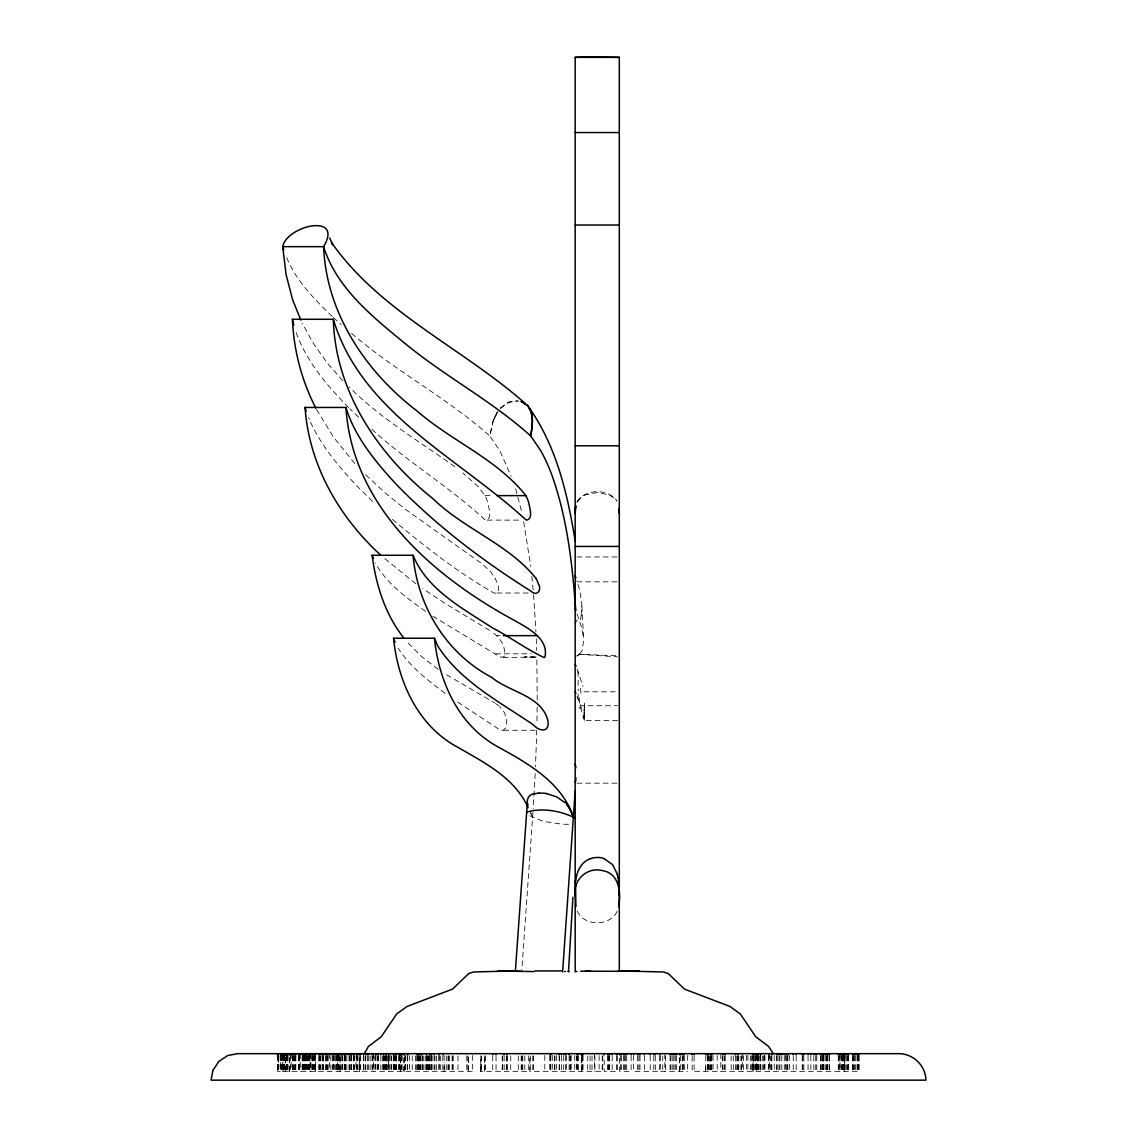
<?xml version="1.0" encoding="UTF-8"?>
<svg xmlns="http://www.w3.org/2000/svg" width="1137" height="1137" viewBox="0 0 1137 1137"><rect width="100%" height="100%" fill="white"/><g stroke="black" fill="none" stroke-linecap="round" stroke-linejoin="round"><path stroke-width="0.75" stroke-dasharray="5 3.75" d="M472.21 1071.324L277.499 1071.324L277.499 1066.918M278.366 1062.498L278.366 1055.434M280.299 1055.434L280.299 1071.324M283.014 1071.324L283.014 1062.498M283.866 1055.434L283.866 1071.324M286.822 1058.462L286.822 1055.264M312.874 1055.434L312.874 1071.324M336.694 1055.434L336.694 1071.324M340.077 1071.324L340.077 1055.434M359.662 1062.498L359.662 1071.324L359.662 1055.434M375.224 1055.434L375.224 1071.324M385.955 1055.434L385.955 1071.324M388.641 1062.498L388.641 1055.434M394.766 1055.434L394.766 1071.324M399.101 1055.434L399.101 1071.324M427.327 1055.434L427.327 1071.324M439.635 1055.434L439.635 1071.324M444.112 1071.324L444.112 1062.498M468.529 1062.498L468.529 1055.434L468.529 1071.324M484.533 1071.324L484.533 1058.092M683.309 1055.434L683.309 1071.324M709.914 1056.614L709.914 1071.324M753.007 1066.918L753.007 1071.324L753.135 1055.889M756.56 1065.44L756.56 1071.324L756.659 1055.889M760.113 1055.434L760.113 1071.324L760.127 1055.889M768.669 1055.434L768.669 1071.324M578.179 694.138L578.15 699.241M705.665 1071.324L705.679 1066.918M390.915 1055.434L390.929 1071.324M537.147 707.058L536.92 722.961M537.218 700.008L536.849 658.764M584.418 703.064L584.12 719.735L584.361 704.499M536.749 730.053L535.513 766.807M535.186 773.53L533.154 808.947M532.912 812.443L521.755 971.197M581.192 615.216L581.831 604.188L579.998 591.666A184.222 137.932 -10.7 0 0 578.975 587.673L576.871 580.737M497.437 412.191L493.145 421.23L489.805 435.968L499.825 450.707L511.167 476.304M493.145 421.23L496.841 413.143M493.87 419.112L498.034 411.182M577.056 501.914C584.915 488.583 607.84 488.427 616.751 500.678M577.738 500.976L577.056 502.284L579.572 498.646L577.738 500.976L581.05 497.423L585.654 494.723L597.252 492.534L609.219 494.893L613.767 497.693L616.751 501.09M617.164 911.291C610.072 926.641 584.418 926.641 577.34 911.291M497.239 411.964L493.032 421.088L489.805 435.968C446.571 397.424 394.226 370.506 350.452 332.445M500.223 408.567L508.964 402.299L518.856 401.034M500.379 407.885L508.225 402.185L517.392 400.551M579.586 653.96L581.149 652.055A27.189 18.689 31.3 0 0 581.988 650.478L583.693 640.657L581.746 602.766M432.799 616.169L500.223 657.072L504.089 656.902C506.86 647.01 499.171 636.422 491.056 631.291M576.53 656.092L579.216 654.287L617.562 655.807M392.407 519.367C424.414 546.172 457.586 572.323 493.899 592.974C499.726 594.949 499.029 586.934 497.409 583.665A38.573 14.468 -90 0 0 495.092 578.392M457.714 702.14L499.072 729.329L502.796 730.551L506.079 727.765L506.818 720.574L504.544 712.743L499.712 706.532M371.827 429.232C407.344 461.878 449.357 486.764 484.66 519.538A31.31 11.74 -90 0 0 485.94 520.078C492.42 518.557 488.739 508.338 488.071 503.634A33.03 12.379 -90 0 0 484.945 495.618L477.966 486.409L462.887 472.949M503.179 657.527L536.01 657.072M565.643 971.78L564.179 971.808M484.945 495.618L491.752 495.618M487.261 520.106L521.343 520.106M576.956 556.959L617.547 556.959M576.956 581.831L617.547 581.831M496.94 593.017L529.33 593.017M496.613 635.654L500.024 635.654M495.633 653.803L531.434 653.803M583.977 691.822L617.547 691.822M576.999 696.313L580.595 705.736L617.547 705.736M617.547 720.46L584.162 720.517L584.134 709.346L584.134 719.892M503.876 730.267L536.252 730.267M576.956 783.166L617.547 783.166M574.597 1071.324L550.507 1071.324L550.507 1055.889M660.711 1071.324L687.587 1071.324M536.152 657.015L524.541 656.902L535.939 657.271M564.151 971.268L565.757 971.325M579.216 654.287L617.562 656.873M529.856 815.769L543.003 821.298L561.365 824.112A18.519 3.169 4 0 0 570.433 824.226M446.585 674.767L492.932 701.856M489.649 630.41L444.851 603.306L422.694 588.582M493.458 702.197L494.496 702.879M425.579 611.322C406.549 598.019 386.893 583.679 375.253 563.071M495.547 703.59L498.674 705.75M438.2 669.309L421.628 656.589L407.501 642.433M415.957 583.849L383.013 557.144M454.8 466.696C418.885 441.071 380.412 418.388 349.116 386.907M445.192 693.357C427.853 680.324 409.86 666.751 398.149 648.118M333.425 317.635L341.299 324.514M358.61 417.208L349.855 408.752M372.566 501.417L359.463 488.512A1200.601 450.167 -90 0 1 349.727 478.194C334.122 460.883 319.454 442.194 309.918 420.775M332.231 316.456C313.641 298.562 294.568 279.219 285.515 254.546M365.645 474.825L385.457 493.103L405.497 509.39L481.434 563.327L490.53 571.584L495.107 578.349M348.761 407.671C327.2 385.841 306.606 361.566 296.046 332.331M354.801 463.498L333.681 437.418L316.555 409.519M342.834 380.824L327.598 363.428L313.883 344.284L302.115 323.206M530.368 812.443L532.585 817.176L530.993 813.211M308.61 417.677L309.264 419.24M577.056 669.039L583.011 686.464M577.013 613.866L581.618 627.425L583.551 637.615M580.595 705.736L581.419 708.507M515.615 488.839L521.585 511.394M523.66 521.826L530.752 566.354M531.832 576.303L533.466 593.002M533.594 594.694L535.939 631.902M536.266 638.667L536.636 650.407M578.051 671.569L578.179 690.727M315.432 1066.918L315.432 1071.324L315.546 1055.889M859.217 1055.889L859.217 1071.324L692.149 1071.324L692.149 1055.889M858.492 1055.889L858.492 1071.324M858.193 1055.889L858.193 1071.324M858.108 1055.889L858.108 1071.324M857.611 1055.889L857.611 1071.324M857.042 1055.889L857.099 1071.324M855.337 1055.889L855.337 1071.324M854.47 1055.889L854.47 1071.324M853.532 1055.889L853.532 1071.324M852.935 1055.889L852.935 1071.324M852.622 1055.889L852.437 1071.324M848.643 1055.434L848.643 1071.324M848.188 1055.889L848.188 1071.324M847.818 1055.889L847.719 1071.324M846.88 1055.889L846.88 1071.324M845.814 1055.889L845.814 1071.324M844.777 1053.672L844.649 1071.324L844.592 1055.889M844.336 1055.889L844.336 1071.324M844.024 1055.889L844.024 1071.324M843.867 1055.889L843.867 1071.324M843.597 1055.889L843.597 1071.324M842.986 1055.889L842.986 1071.324M842.56 1055.889L842.56 1071.324M842.261 1055.889L842.46 1071.324M841.977 1055.889L841.977 1071.324M841.209 1055.889L841.209 1071.324M839.959 1053.672L839.959 1071.324M839.859 1055.889L839.859 1071.324M838.864 1055.889L838.864 1071.324M838.282 1055.889L838.282 1071.324M829.527 1055.889L829.527 1071.324M829.072 1055.889L829.072 1071.324M827.537 1055.889L827.537 1071.324M827.196 1055.889L827.153 1071.324M827.025 1055.889L827.025 1071.324M826.826 1055.889L826.826 1071.324M825.277 1055.889L825.277 1071.324M823.899 1055.889L823.899 1071.324M823.586 1055.889L823.586 1071.324M823.103 1055.889L823.103 1071.324M822.961 1055.889L822.961 1071.324M822.506 1055.889L822.506 1071.324M822.065 1055.889L822.065 1071.324M821.056 1055.889L821.056 1071.324M820.388 1055.889L820.388 1071.324M816.778 1055.889L816.778 1071.324M815.741 1055.889L815.741 1071.324M813.822 1055.889L813.822 1071.324M810.852 1055.889L810.852 1071.324M808.052 1055.889L808.052 1071.324M803.859 1055.889L803.859 1071.324M802.836 1055.889L802.836 1071.324M802.225 1055.889L802.225 1071.324M796.17 1055.889L796.17 1071.324M793.242 1055.889L793.242 1071.324M789.448 1055.434L789.448 1071.324M787.856 1055.889L787.856 1071.324M787.301 1055.889L787.301 1071.324M786.42 1055.889L786.42 1071.324M785.397 1055.434L785.397 1071.324M784.288 1055.889L784.288 1071.324M781.787 1055.889L781.787 1071.324M779.911 1055.889L779.911 1071.324M778.973 1055.889L778.959 1071.324M777.196 1055.889L777.196 1071.324M776.528 1055.889L776.528 1071.324M774.24 1055.434L774.24 1071.324M771.881 1055.889L771.838 1071.324M771.554 1055.889L771.554 1071.324M770.488 1055.889L770.488 1071.324M769.578 1053.672L769.578 1071.324M768.953 1055.889L768.953 1071.324M764.959 1055.434L764.959 1071.324M764.448 1055.434L764.448 1071.324M763.552 1055.889L763.552 1071.324M762.302 1055.889L762.302 1071.324M760.71 1055.889L760.71 1071.324M760.511 1055.889L760.511 1071.324M758.749 1055.889L758.649 1071.324M758.436 1055.889L758.436 1071.324M758.251 1055.889L758.251 1071.324M757.739 1055.889L757.754 1071.324M757.441 1055.889L757.441 1071.324M756.944 1055.434L756.83 1071.324M755.863 1055.889L755.863 1071.324M755.423 1055.889L755.423 1071.324M755.295 1055.889L755.295 1071.324M754.172 1055.889L754.172 1071.324M753.732 1055.889L753.732 1071.324M753.334 1055.889L753.334 1071.324M752.125 1055.434L752.125 1071.324M751.927 1055.889L751.927 1071.324M750.591 1055.889L750.591 1071.324M747.904 1055.434L747.904 1071.324M746.469 1055.434L746.469 1071.324M743.541 1055.889L743.541 1071.324M742.632 1053.672L742.632 1071.324M741.239 1055.889L741.239 1071.324M741.04 1055.889L741.04 1071.324M738.78 1055.889L738.78 1071.324M738.112 1055.889L738.112 1071.324M737.814 1055.889L737.814 1071.324M736.79 1055.889L736.79 1071.324M735.596 1055.889L735.596 1071.324M733.322 1055.889L733.308 1071.324M731.148 1055.889L731.148 1071.324M725.235 1055.889L725.235 1071.324M724.553 1055.889L724.553 1071.324M723.004 1055.889L723.004 1071.324M722.293 1055.889L722.293 1071.324M720.801 1053.672L720.801 1071.324M717.205 1055.434L717.205 1071.324M713.027 1055.434L713.027 1071.324M711.776 1055.889L711.776 1071.324M711.151 1055.889L711.151 1071.324M710.497 1055.889L710.497 1071.324M709.005 1055.434L709.005 1071.324M708.308 1055.889L708.308 1071.324M707.754 1055.889L707.754 1071.324M707.399 1055.889L707.399 1071.324M705.779 1055.889L705.779 1071.324M694.138 1055.889L694.138 1071.324M687.672 1055.434L687.672 1071.324M684.318 1055.889L684.318 1071.324M682.74 1055.889L682.74 1071.324M682.271 1055.889L682.271 1071.324M680.665 1055.889L680.665 1071.324M676.629 1055.889L676.629 1071.324M675.264 1055.889L675.264 1071.324M673.999 1055.889L673.999 1071.324M672.834 1055.889L672.834 1071.324M670.972 1055.889L670.972 1071.324M670.091 1055.889L670.091 1071.324M665.443 1055.889L665.443 1071.324M664.832 1053.672L664.832 1071.324M662.729 1055.889L662.729 1071.324M660.583 1055.434L660.583 1071.324M659.616 1055.889L659.616 1071.324L633.607 1071.324L633.607 1055.889M655.296 1055.889L655.296 1071.324M653.775 1055.889L653.775 1071.324M650.193 1055.889L650.193 1071.324M644.366 1055.889L644.366 1071.324M639.989 1055.889L639.975 1071.324M638.88 1055.889L638.88 1071.324M637.615 1055.889L637.615 1071.324M631.12 1055.889L631.12 1071.324L619.622 1071.324L619.622 1055.889M626.686 1055.889L626.686 1071.324M625.549 1055.889L625.549 1071.324M624.54 1055.889L624.54 1071.324M623.517 1055.889L623.517 1071.324M621.498 1055.889L621.498 1071.324M620.56 1055.889L620.56 1071.324M617.306 1055.889L617.306 1071.324L604.173 1071.324L604.173 1055.889M616.51 1055.889L616.51 1071.324M612.147 1055.889L612.147 1071.324M609.574 1055.889L609.574 1071.324M608.991 1055.889L608.991 1071.324M608.252 1055.889L608.252 1071.324M607.655 1055.889L607.655 1071.324M602.738 1055.889L602.738 1071.324L576.843 1071.324L576.843 1055.889M602.24 1055.889L602.24 1071.324M599.114 1055.434L599.114 1071.324M594.893 1055.889L594.893 1071.324M594.58 1053.672L594.58 1071.324M592.022 1055.889L592.022 1071.324M590.075 1055.889L590.075 1071.324M587.73 1055.889L587.73 1071.324M583.068 1055.889L583.068 1071.324M582.471 1055.889L582.471 1071.324M582.315 1055.889L582.315 1071.324M581.362 1055.889L581.362 1071.324M578.392 1055.889L578.392 1071.324M577.226 1055.889L577.226 1071.324M576.956 1055.889L576.956 1071.324M574.725 1055.434L574.725 1071.324M571.215 1055.434L571.215 1071.324M570.305 1055.889L570.305 1071.324M570.092 1055.889L570.092 1071.324M569.111 1055.889L569.111 1071.324M566.411 1055.434L566.411 1071.324M565.586 1055.889L565.586 1071.324M563.696 1055.889L563.696 1071.324M561.365 1055.889L561.451 1071.324M559.347 1055.889L559.347 1071.324M559.177 1055.889L559.177 1071.324M556.533 1055.434L556.533 1071.324M554.955 1055.889L554.913 1071.324M554.444 1055.889L554.629 1071.324M552.298 1055.434L552.298 1071.324M550.82 1055.889L550.82 1071.324M549.697 1055.434L549.697 1071.324L529.771 1071.324L529.771 1055.889M544.808 1055.434L544.808 1071.324M533.338 1055.889L533.338 1071.324M532.827 1055.889L532.827 1071.324M530.311 1055.889L530.311 1071.324M528.705 1055.889L528.705 1071.324L480.752 1071.324L480.752 1058.092M524.811 1055.889L524.811 1071.324M522.778 1055.889L522.778 1071.324M521.94 1055.889L521.94 1071.324M521.201 1055.889L521.201 1071.324M518.301 1055.889L518.301 1071.324M510.74 1055.889L510.74 1071.324M507.13 1055.889L507.13 1071.324M507.003 1055.889L506.917 1071.324M506.32 1055.889L506.32 1071.324M504.16 1055.889L504.16 1071.324M502.71 1055.889L502.71 1071.324M502.199 1055.889L502.199 1071.324M496.045 1055.889L496.045 1071.324M492.691 1055.889L492.691 1071.324M485.314 1055.889L485.314 1071.324M484.774 1055.889L484.774 1071.324M481.278 1055.889L481.278 1071.324M480.951 1055.889L480.951 1071.324M472.352 1055.434L472.352 1071.324M467.89 1055.889L467.89 1071.324M466.795 1055.889L466.795 1071.324M457.984 1055.889L457.984 1071.324M453.194 1055.889L453.194 1071.324M452.611 1055.889L452.611 1071.324M452.085 1055.889L452.085 1071.324M449.513 1055.889L449.513 1071.324M448.39 1055.889L448.39 1071.324M447.964 1055.889L447.964 1071.324M446.201 1055.889L446.201 1071.324M444.112 1055.434L444.254 1071.324M442.819 1055.889L442.819 1071.324M440.715 1055.889L440.715 1071.324M438.711 1055.889L438.711 1071.324M436.651 1055.889L436.651 1071.324M434.945 1055.889L434.945 1071.324M434.092 1055.889L434.092 1071.324M432.003 1055.889L432.003 1071.324M431.776 1055.434L431.776 1071.324M431.392 1055.889L431.392 1071.324M431.108 1055.889L431.051 1071.324M430.084 1055.889L430.084 1071.324M429.516 1055.889L429.516 1071.324M429.217 1055.889L429.217 1071.324M428.621 1055.889L428.621 1071.324M427.91 1055.889L427.91 1071.324M426.759 1055.889L426.759 1071.324M426.247 1055.889L426.247 1071.324M425.124 1055.889L425.124 1071.324M423.22 1055.889L423.22 1071.324M422.666 1055.889L422.666 1071.324M422.012 1055.889L422.012 1071.324M420.69 1055.889L420.69 1071.324M420.15 1055.889L420.15 1071.324M419.34 1055.889L419.34 1071.324M418.714 1055.889L418.714 1071.324M418.587 1055.889L418.587 1071.324M418.174 1055.889L418.174 1071.324M417.293 1055.889L417.293 1071.324M416.796 1055.889L416.796 1071.324M415.446 1055.889L415.573 1071.324M412.219 1055.889L412.219 1071.324M409.59 1055.434L409.59 1071.324M407.686 1055.889L407.686 1071.324M407.558 1055.889L407.558 1071.324M405.738 1055.889L405.738 1071.324M405.34 1055.434L405.34 1071.324M404.829 1055.889L404.829 1071.324M402.143 1055.889L402.143 1071.324M401.333 1055.889L401.333 1071.324M400.792 1055.889L400.75 1071.324M399.542 1055.889L399.542 1071.324M399.371 1055.889L399.371 1071.324M398.803 1055.889L398.803 1071.324M396.33 1055.889L396.33 1071.324M396.145 1055.889L396.145 1071.324M395.406 1055.889L395.406 1071.324M394.425 1055.889L394.425 1071.324M393.43 1055.434L393.544 1071.324M393.288 1055.889L393.288 1071.324M391.327 1055.889L391.327 1071.324M389.508 1055.889L389.508 1071.324M388.669 1053.672L388.641 1071.324M388.087 1055.889L388.087 1071.324M387.888 1055.889L387.888 1071.324M386.481 1055.889L386.481 1071.324M386.239 1055.889L386.239 1071.324M385.443 1055.889L385.471 1071.324M384.349 1055.889L384.349 1071.324M383.908 1055.434L383.908 1071.324M383.567 1055.889L383.567 1071.324M382.43 1055.889L382.43 1071.324M380.852 1055.889L380.852 1071.324M378.649 1055.434L378.649 1071.324M377.953 1055.889L377.953 1071.324M377.399 1055.889L377.399 1071.324M376.006 1055.434L375.85 1071.324M374.002 1055.889L374.002 1071.324M373.547 1053.672L373.533 1071.324M372.495 1055.889L372.495 1071.324M372.012 1055.889L372.012 1071.324M370.122 1055.889L370.122 1071.324M368.686 1055.889L368.686 1071.324M367.507 1055.889L367.507 1071.324M365.787 1055.889L365.787 1071.324M365.119 1055.889L365.119 1071.324M363.669 1055.889L363.669 1071.324M363.456 1055.434L363.456 1071.324M360.685 1055.889L360.727 1071.324M359.846 1055.434L359.846 1071.324M357.956 1055.889L357.956 1071.324M357.288 1055.889L357.288 1071.324M356.606 1055.889L356.606 1071.324M356.165 1053.672L355.966 1071.324M354.147 1055.889L354.147 1071.324M353.934 1055.889L353.934 1071.324M353.763 1055.889L353.763 1071.324M351.717 1055.889L351.717 1071.324M351.603 1055.434L351.603 1071.324M351.148 1055.889L351.148 1071.324M350.125 1055.889L350.125 1071.324M349.329 1055.889L349.329 1071.324M349.087 1055.889L349.087 1071.324M346.828 1055.889L346.828 1071.324M345.691 1055.889L345.691 1071.324M345.364 1055.889L345.364 1071.324M344.809 1055.434L344.809 1071.324M344.497 1055.889L344.497 1071.324M344.326 1055.889L344.326 1071.324M342.763 1055.889L342.763 1071.324M342.408 1055.434L342.322 1071.324M342.152 1055.889L342.152 1071.324M341.924 1055.889L341.924 1071.324M340.261 1055.434L340.219 1071.324M339.124 1055.889L339.124 1071.324M338.854 1055.889L338.854 1071.324M338.499 1055.434L338.442 1071.324M338.186 1055.889L338.186 1071.324M337.675 1055.889L337.675 1071.324M337.462 1053.672L337.462 1071.324M336.865 1055.889L336.865 1071.324M335.657 1055.889L335.657 1071.324M334.633 1055.889L334.633 1071.324M333.482 1055.434L333.482 1071.324M333.212 1055.434L333.212 1071.324M332.487 1055.889L332.487 1071.324M330.839 1055.889L330.839 1071.324M329.474 1053.672L329.474 1071.324M328.195 1055.889L328.195 1071.324M327.612 1055.889L327.612 1071.324M326.788 1055.889L326.788 1071.324M326.262 1055.889L326.262 1071.324M325.452 1055.889L325.452 1071.324M323.59 1055.889L323.59 1071.324M322.979 1055.889L322.979 1071.324M322.595 1055.889L322.595 1071.324M322.396 1055.889L322.396 1071.324M322.069 1055.889L322.069 1071.324M320.208 1055.889L320.208 1071.324M320.023 1055.889L320.023 1071.324M319.525 1055.889L319.525 1071.324M318.687 1055.889L318.687 1071.324M315.39 1055.889L315.39 1071.324M314.508 1055.434L314.508 1071.324M314.196 1055.889L314.196 1071.324M313.698 1055.889L313.698 1071.324M312.504 1055.889L312.504 1071.324M311.836 1055.889L311.836 1071.324M310.884 1053.672L310.884 1071.324M310.159 1053.672L310.159 1071.324M309.861 1055.889L309.861 1071.324M309.548 1055.889L309.591 1071.324M309.108 1055.434L309.108 1071.324M308.653 1055.889L308.653 1071.324M307.928 1055.434L307.885 1071.324M307.445 1055.889L307.388 1071.324M306.393 1055.434L306.407 1071.324M306.009 1055.889L306.009 1071.324M305.427 1055.889L305.455 1071.324M305.185 1055.889L305.185 1071.324M304.986 1055.889L304.986 1071.324M304.403 1055.434L304.418 1071.324M304.204 1055.434L304.162 1071.324M303.949 1055.889L303.949 1071.324M303.437 1055.889L303.38 1071.324M302.954 1055.889L302.954 1071.324M302.57 1055.434L302.57 1071.324M302.101 1055.889L302.101 1071.324M300.282 1053.672L300.282 1071.324M299.514 1055.889L299.514 1071.324M299.159 1055.889L299.159 1071.324M298.846 1055.889L298.846 1071.324M298.562 1055.889L298.562 1071.324M295.904 1055.889L295.805 1071.324M295.322 1055.889L295.322 1071.324M294.995 1055.889L294.995 1071.324M294.256 1055.889L294.256 1071.324M293.389 1055.889L293.389 1071.324M292.721 1055.889L292.721 1071.324M292.579 1055.889L292.579 1071.324M291.2 1053.672L291.1 1071.324M290.646 1055.889L290.646 1071.324M288.002 1055.889L288.002 1071.324M287.718 1055.889L287.718 1071.324M287.434 1055.434L287.405 1071.324M286.965 1055.889L286.822 1071.324M286.382 1055.889L286.382 1071.324M286.069 1055.889L286.069 1071.324M284.52 1055.434L284.548 1071.324M284.136 1055.889L284.136 1071.324M283.625 1055.889L283.625 1071.324M283.014 1055.434L283.17 1071.324M282.772 1053.672L282.772 1071.324M282.331 1055.434L282.331 1071.324M281.621 1055.889L281.621 1071.324M281.336 1055.889L281.336 1071.324M280.91 1055.434L280.91 1071.324M280.811 1053.672L280.725 1071.324M278.807 1055.434L278.807 1071.324M278.323 1055.889L278.366 1071.324M278.082 1055.889L278.082 1071.324M277.3 1055.434L277.527 1071.324M577.198 619.665A42.225 28.212 -24 0 1 573.233 626.245M581.291 615.216A60.943 45.523 -13.8 0 1 580.211 619.836M579.685 654.017A15.463 10.475 23 0 1 577.17 655.864M580.41 688.382A74.047 44.599 -62.1 0 1 581.035 693.669M579.586 698.161A45.082 12.734 -80.8 0 1 579.202 708.408M580.453 707.285A54.093 9.153 65.5 0 1 583.238 717.177M583.736 717.959A22.385 3.781 65.4 0 1 583.821 718.357M584.688 720.986A14.866 1.393 72.5 0 1 584.489 721.029M480.752 1066.918L480.752 1071.324L480.738 1066.918M679.528 1071.324L679.528 1055.889L679.5 1071.324M581.732 1071.324L581.732 1055.889L581.59 1071.324M404.033 1071.324L404.033 1055.889L403.933 1071.324M400.494 1071.324L400.494 1055.889L400.466 1071.324M289.438 1071.324L289.438 1055.889L289.338 1071.324M285.359 1071.324L285.359 1055.889L285.316 1071.324"/><path stroke-width="1.5" d="M575.89 906.715L575.535 883.364M575.18 513.611L575.748 505.766M575.18 896.482C572.266 880.805 586.706 866.479 602.368 870.601C619.423 873.173 621.186 893.028 618.599 906.715M575.208 510.982L575.748 506.008M575.905 777.751L575.734 780.92A6.353 2.373 90 0 1 575.18 782.114M575.18 790.968L562.616 971.837M568.5 971.652L572.92 897.264M527.284 803.617L515.374 971.24L516.738 971.282M526.587 813.182L526.687 812.116C542.363 807.497 560.569 810.752 575.18 818.043M575.819 880.635C576.686 871.582 581.206 861.818 590.373 858.662M575.18 971.765L575.18 57.362L587.332 56.893L619.31 57.362L619.31 971.24L617.917 971.296L639.221 970.927L618.969 971.296M534.092 793.711C528.378 794.28 525.848 800.505 528.065 805.366M575.663 971.567L576.942 971.41M515.331 971.24L516.582 971.225M619.082 971.296L580.609 971.169M538.668 793.114L541.383 793.114A17.638 7.675 10.9 0 1 546.84 793.583M575.18 57.362L619.31 57.362M575.18 132.546L619.31 132.546M575.18 225.027L619.31 225.027M315.844 408.169C301.703 380.696 293.701 350.139 292.422 319.284L333.326 319.284C361.239 412.859 458.353 457.628 525.564 519.538A31.31 11.74 -90 0 0 526.843 520.078C533.324 518.557 529.643 508.338 528.975 503.634A33.03 12.379 90 0 0 525.848 495.618C497.111 459.064 451.659 441.213 417.066 411.011C365.574 371.685 326.177 312.902 323.604 246.672C343.942 212.52 286.837 225.439 282.701 246.672L286.083 274.571L292.706 300.012L300.85 320.108M380.497 554.955C338.84 516.852 308.894 464.479 305.057 407.444L345.961 407.444C354.104 434.547 372.069 457.401 390.631 478.194A1200.601 450.167 90 0 0 400.366 488.512C439.465 527.895 483.992 561.678 530.936 591.141C537.261 597.252 542.079 589.478 538.313 583.665A38.573 14.468 -90 0 0 535.996 578.392M575.18 445.803L619.31 445.803M496.869 495.618L525.848 495.618M575.18 546.442L619.31 546.442M403.564 637.658C385.031 614.136 375.835 584.645 372.154 555.268L413.058 555.268C427.114 589.819 462.745 608.423 492.42 627.866C509.902 636.919 526.644 649.412 544.083 657.527L544.993 656.902C548.887 637.857 526.147 627.198 512.815 619.551C432.159 575.62 351.916 505.482 345.961 407.444M503.421 635.654L537.517 635.654M528.151 807.711C514.89 777.836 484.419 762.671 457.6 747.165C417.819 725.832 397.836 681.546 393.544 638.241L434.448 638.241L437.262 644.921A82.361 30.884 -90 0 0 438.598 647.351C461.409 681.958 499.754 701.97 533.182 724.695C540.118 732.441 550.805 732.413 547.537 719.238C540.402 695.29 508.822 691.879 491.696 677.339C446.272 653.59 417.336 605.85 413.058 555.268M513.569 970.927L473.589 971.964L468.728 973.556L452.498 989.133L407.103 1006.43L396.756 1013.863L381.265 1036.745L368.431 1046.438L363.669 1054.781M535.001 970.927L561.536 970.927M618.755 970.927L663.411 971.964L668.272 973.556L684.502 989.133L729.897 1006.43L740.244 1013.863L755.735 1036.745L768.569 1046.438L773.359 1053.672M534.177 971.567L517.761 971.296M497.779 970.927L520.703 971.353M567.988 971.424L569.04 971.538M546.826 793.711L556.846 796.923L564.918 802.637M521.229 401.588L522.196 401.944M521.272 401.375L527.568 405.696M604.117 858.662L612.53 864.575L617.462 874.396M522.508 402.072L527.127 405.227M525.422 403.621C462.83 348.348 380.824 312.476 331.848 243.02L332.672 244.739L329.73 238.031M527.326 405.397L527.994 406.179M527.753 405.895L528.392 406.676M566.866 804.797L568.13 806.503M528.151 406.392L529.131 407.728C556.746 446.798 567.661 494.567 575.18 541.041M528.534 406.918C534.191 415.474 532.187 426.517 530.709 435.968L540.544 450.366A185.715 69.627 -90 0 1 552.696 477.327C567.519 520.149 572.508 565.601 575.748 610.569L575.18 609.119M529.131 407.728C534.305 416.213 532.13 426.773 530.709 435.968C492.619 401.517 446.5 377.285 406.719 344.852C373.76 317.735 336.893 288.997 323.604 246.672L282.701 246.672L283.824 249.813M569.267 808.251L573.489 817.176C561.721 782.455 528.677 763.766 498.503 747.165C458.723 725.832 438.74 681.546 434.448 638.241M536.01 578.349C508.807 544.325 464.024 529.075 433.012 498.717C378.124 455.184 335.188 391.071 333.326 319.284M395.079 642.263L393.544 638.241M575.18 691.822L575.876 693.527M575.18 664.349L575.976 666.31M372.154 555.268L373.391 558.381M575.18 575.848L575.876 577.795M306.166 411.04L305.057 407.444M293.815 325.168L292.422 319.284M618.258 877.935L618.67 880.635M618.954 883.364L619.31 895.53M619.31 512.332L619.139 508.537L619.31 513.611M859.217 1053.672L859.146 1054.781M858.492 1053.672L858.492 1054.781M858.193 1053.672L858.193 1054.781M858.108 1053.672L858.108 1054.781M857.611 1053.672L857.639 1054.781M857.042 1053.672L857.099 1054.781M855.337 1053.672L855.337 1054.781M854.47 1053.672L854.47 1054.781M853.532 1053.672L853.532 1054.781M852.935 1053.672L852.935 1054.781M852.437 1053.672L852.622 1054.781M848.188 1053.672L848.188 1054.781M847.719 1053.672L847.818 1054.781M846.88 1053.672L846.88 1054.781M845.814 1053.672L845.814 1054.781M844.336 1053.672L844.336 1054.781M844.024 1053.672L844.024 1054.781M843.867 1053.672L843.867 1054.781M843.597 1053.672L843.597 1054.781M842.986 1053.672L842.986 1054.781M842.56 1053.672L842.56 1054.781M842.261 1053.672L842.46 1054.781M841.977 1053.672L841.977 1054.781M841.209 1053.672L841.209 1054.781M839.959 1053.672L839.959 1054.781M839.859 1053.672L839.859 1054.781M838.864 1053.672L838.864 1054.781M838.282 1053.672L838.282 1054.781M829.527 1053.672L829.527 1054.781M829.072 1053.672L829.072 1054.781M827.537 1053.672L827.537 1054.781M827.196 1053.672L827.153 1054.781M827.025 1053.672L826.983 1054.781M826.826 1053.672L826.826 1054.781M825.277 1053.672L825.277 1054.781M823.899 1053.672L823.899 1054.781M823.586 1053.672L823.586 1054.781M823.103 1053.672L823.103 1054.781M822.961 1053.672L822.961 1054.781M822.506 1053.672L822.506 1054.781M822.065 1053.672L822.065 1054.781M821.056 1053.672L821.056 1054.781M820.388 1053.672L820.388 1054.781M816.778 1053.672L816.778 1054.781M815.741 1053.672L815.741 1054.781M813.822 1053.672L813.822 1054.781M810.852 1053.672L810.852 1054.781M808.052 1053.672L808.052 1054.781M803.859 1053.672L803.859 1054.781M802.836 1053.672L802.836 1054.781M802.225 1053.672L802.225 1054.781M796.17 1053.672L796.17 1054.781M793.242 1053.672L793.242 1054.781M787.856 1053.672L787.856 1054.781M787.301 1053.672L787.301 1054.781M786.42 1053.672L786.42 1054.781M784.288 1053.672L784.288 1054.781M781.787 1053.672L781.787 1054.781M779.911 1053.672L779.911 1054.781M778.959 1053.672L778.973 1054.781M777.196 1053.672L777.196 1054.781M776.528 1053.672L776.528 1054.781M771.838 1053.672L771.838 1054.781M768.953 1053.672L768.953 1054.781M760.71 1053.672L760.71 1054.781M760.511 1053.672L760.511 1054.781M758.251 1053.672L758.251 1054.781M757.441 1053.672L757.441 1054.781M756.83 1053.672L756.844 1054.781M756.659 1053.672L756.659 1054.781M755.295 1053.672L755.295 1054.781M754.172 1053.672L754.172 1054.781M753.334 1053.672L753.334 1054.781M753.135 1053.672L753.135 1054.781M738.112 1053.672L738.112 1054.781M735.426 1053.672L735.426 1054.781M725.235 1053.672L725.235 1054.781M723.004 1053.672L723.004 1054.781M711.776 1053.672L711.776 1054.781M711.151 1053.672L711.151 1054.781M710.497 1053.672L710.497 1054.781M708.308 1053.672L708.308 1054.781M707.754 1053.672L707.754 1054.781M707.399 1053.672L707.399 1054.781M705.779 1053.672L705.779 1054.781M694.138 1053.672L694.138 1054.781M692.149 1053.672L692.149 1054.781M684.318 1053.672L684.318 1054.781M682.271 1053.672L682.271 1054.781M680.665 1053.672L680.665 1054.781M679.5 1053.672L679.5 1054.781M676.629 1053.672L676.629 1054.781M675.264 1053.672L675.264 1054.781M673.999 1053.672L673.999 1054.781M672.834 1053.672L672.834 1054.781M670.972 1053.672L670.972 1054.781M670.091 1053.672L670.091 1054.781M659.616 1053.672L659.616 1054.781M655.296 1053.672L655.296 1054.781M653.775 1053.672L653.775 1054.781M650.193 1053.672L650.193 1054.781M644.366 1053.672L644.366 1054.781M639.975 1053.672L639.989 1054.781M638.88 1053.672L638.88 1054.781M637.615 1053.672L637.615 1054.781M633.607 1053.672L633.607 1054.781M631.12 1053.672L631.12 1054.781M626.686 1053.672L626.686 1054.781M625.549 1053.672L625.549 1054.781M624.54 1053.672L624.54 1054.781M623.517 1053.672L623.517 1054.781M621.498 1053.672L621.498 1054.781M620.56 1053.672L620.56 1054.781M619.622 1053.672L619.622 1054.781M617.306 1053.672L617.306 1054.781M616.51 1053.672L616.51 1054.781M612.147 1053.672L612.147 1054.781M609.574 1053.672L609.574 1054.781M608.991 1053.672L608.991 1054.781M608.252 1053.672L608.252 1054.781M607.655 1053.672L607.655 1054.781M604.173 1053.672L604.173 1054.781M583.068 1053.672L583.068 1054.781M582.471 1053.672L582.471 1054.781M582.315 1053.672L582.315 1054.781M581.362 1053.672L581.362 1054.781M578.392 1053.672L578.392 1054.781M577.226 1053.672L577.226 1054.781M569.111 1053.672L569.111 1054.781M565.586 1053.672L565.586 1054.781M563.696 1053.672L563.696 1054.781M561.365 1053.672L561.451 1054.781M559.177 1053.672L559.177 1054.781M550.82 1053.672L550.82 1054.781M550.507 1053.672L550.507 1054.781M507.003 1053.672L507.003 1054.781M504.16 1053.672L504.16 1054.781M496.045 1053.672L496.045 1054.781M492.691 1053.672L492.691 1054.781M442.819 1053.672L442.819 1054.781M438.711 1053.672L438.711 1054.781M434.092 1053.672L434.092 1054.781M431.392 1053.672L431.392 1054.781M430.084 1053.672L430.084 1054.781M429.516 1053.672L429.516 1054.781M426.247 1053.672L426.247 1054.781M422.012 1053.672L422.012 1054.781M420.69 1053.672L420.69 1054.781M419.34 1053.672L419.34 1054.781M418.587 1053.672L418.587 1054.781M417.293 1053.672L417.293 1054.781M416.796 1053.672L416.796 1054.781M407.686 1053.672L407.686 1054.781M407.444 1053.672L407.444 1054.781M402.143 1053.672L402.143 1054.781M401.333 1053.672L401.333 1054.781M400.792 1053.672L400.792 1054.781M399.542 1053.672L399.542 1054.781M399.371 1053.672L399.371 1054.781M398.803 1053.672L398.803 1054.781M396.33 1053.672L396.429 1054.781M396.145 1053.672L396.145 1054.781M395.406 1053.672L395.406 1054.781M393.288 1053.672L393.288 1054.781M389.508 1053.672L389.508 1054.781M386.481 1053.672L386.481 1054.781M386.239 1053.672L386.239 1054.781M383.567 1053.672L383.567 1054.781M380.852 1053.672L380.852 1054.781M377.953 1053.672L377.953 1054.781M375.85 1053.672L375.85 1054.781M373.533 1053.672L373.533 1054.781M372.012 1053.672L372.012 1054.781M368.686 1053.672L368.686 1054.781M367.507 1053.672L367.507 1054.781M365.787 1053.672L365.787 1054.781M360.685 1053.672L360.727 1054.781M359.619 1053.672L359.619 1054.781M357.956 1053.672L357.956 1054.781M357.288 1053.672L357.288 1054.781M356.606 1053.672L356.606 1054.781M354.147 1053.672L354.147 1054.781M353.934 1053.672L353.934 1054.781M353.763 1053.672L353.763 1054.781M351.717 1053.672L351.717 1054.781M351.603 1053.672L351.603 1054.781M351.148 1053.672L351.148 1054.781M350.125 1053.672L350.125 1054.781M349.329 1053.672L349.329 1054.781M349.087 1053.672L349.087 1054.781M346.828 1053.672L346.828 1054.781M345.691 1053.672L345.691 1054.781M345.364 1053.672L345.364 1054.781M344.497 1053.672L344.497 1054.781M344.326 1053.672L344.326 1054.781M342.763 1053.672L342.763 1054.781M342.322 1053.672L342.322 1054.781M342.152 1053.672L342.152 1054.781M341.924 1053.672L341.924 1054.781M340.219 1053.672L340.219 1054.781M339.124 1053.672L339.124 1054.781M338.854 1053.672L338.854 1054.781M338.442 1053.672L338.442 1054.781M338.186 1053.672L338.186 1054.781M337.675 1053.672L337.675 1054.781M336.865 1053.672L336.865 1054.781M335.657 1053.672L335.657 1054.781M334.633 1053.672L334.804 1054.781M332.487 1053.672L332.487 1054.781M330.839 1053.672L330.839 1054.781M328.195 1053.672L328.195 1054.781M327.612 1053.672L327.612 1054.781M326.788 1053.672L326.788 1054.781M326.262 1053.672L326.262 1054.781M325.452 1053.672L325.452 1054.781M323.59 1053.672L323.59 1054.781M322.979 1053.672L322.979 1054.781M322.595 1053.672L322.595 1054.781M322.396 1053.672L322.396 1054.781M322.069 1053.672L322.069 1054.781M320.208 1053.672L320.208 1054.781L320.023 1053.672M319.525 1053.672L319.525 1054.781M318.687 1053.672L318.687 1054.781M315.546 1053.672L315.432 1054.781M315.39 1053.672L315.39 1054.781M314.196 1053.672L314.196 1054.781M313.698 1053.672L313.698 1054.781M312.504 1053.672L312.504 1054.781M311.836 1053.672L311.836 1054.781M309.861 1053.672L309.861 1054.781M309.591 1053.672L309.548 1054.781M308.653 1053.672L308.653 1054.781M307.885 1053.672L307.885 1054.781M307.445 1053.672L307.388 1054.781M306.407 1053.672L306.407 1054.781M306.009 1053.672L306.009 1054.781M305.427 1053.672L305.455 1054.781M305.185 1053.672L305.185 1054.781M304.986 1053.672L304.986 1054.781M304.418 1053.672L304.418 1054.781M304.162 1053.672L304.162 1054.781M303.92 1053.672L303.949 1054.781M303.38 1053.672L303.437 1054.781M302.954 1053.672L302.954 1054.781M302.101 1053.672L302.101 1054.781M299.514 1053.672L299.514 1054.781M299.159 1053.672L299.159 1054.781M298.846 1053.672L298.846 1054.781M298.562 1053.672L298.562 1054.781M295.805 1053.672L295.904 1054.781M295.449 1053.672L295.322 1054.781M294.995 1053.672L294.995 1054.781M294.256 1053.672L294.256 1054.781M293.389 1053.672L293.389 1054.781M292.721 1053.672L292.721 1054.781M292.579 1053.672L292.579 1054.781M291.1 1053.672L291.1 1054.781M290.646 1053.672L290.646 1054.781M288.002 1053.672L288.002 1054.781M287.718 1053.672L287.533 1054.781M287.405 1053.672L287.405 1054.781M286.965 1053.672L286.965 1054.781M286.382 1053.672L286.382 1054.781M286.069 1053.672L286.069 1054.781M284.548 1053.672L284.548 1054.781M284.136 1053.672L283.966 1054.781M283.625 1053.672L283.625 1054.781M283.17 1053.672L283.17 1054.781M281.621 1053.672L281.621 1054.781M281.336 1053.672L281.336 1054.781M280.725 1053.672L280.725 1054.781M278.323 1053.672L278.323 1054.781M278.082 1053.672L278.082 1054.781M277.499 1053.672L277.527 1054.781M618.258 880.777A65.69 53.581 -64 0 1 618.528 883.492M617.22 874.481A46.375 41.444 -45.6 0 1 617.959 878.02M604.145 858.606A17.638 15.335 -0.6 0 0 598.716 857.469L595.788 857.54A17.638 15.193 0.1 0 0 590.401 858.719M575.095 883.25A65.69 54.405 62.2 0 1 575.393 880.493M568.258 806.431A65.69 46.404 -22.9 0 1 569.367 808.208M565.501 802.367A46.375 30.742 -6 0 1 567.377 804.612M534.219 793.797A17.638 7.419 10.9 0 1 538.767 793.228M575.18 763.993A29.022 10.887 90 0 1 575.905 767.759M584.887 971.325A53.041 0.767 -1.1 0 1 590.444 971.112M212.917 1070.4L211.056 1080.15L925.916 1080.15C925.689 1065.966 913.636 1053.956 899.466 1053.672L237.548 1053.672L227.784 1055.534L218.816 1061.432L212.917 1070.4M844.649 1054.781L844.649 1053.672L844.592 1054.781M581.732 1054.781L581.732 1053.672L581.59 1054.781M404.033 1054.781L404.033 1053.672L403.933 1054.781M400.494 1054.781L400.494 1053.672L400.466 1054.781M289.438 1054.781L289.438 1053.672L289.338 1054.781M285.359 1054.781L285.359 1053.672L285.316 1054.781"/></g></svg>
